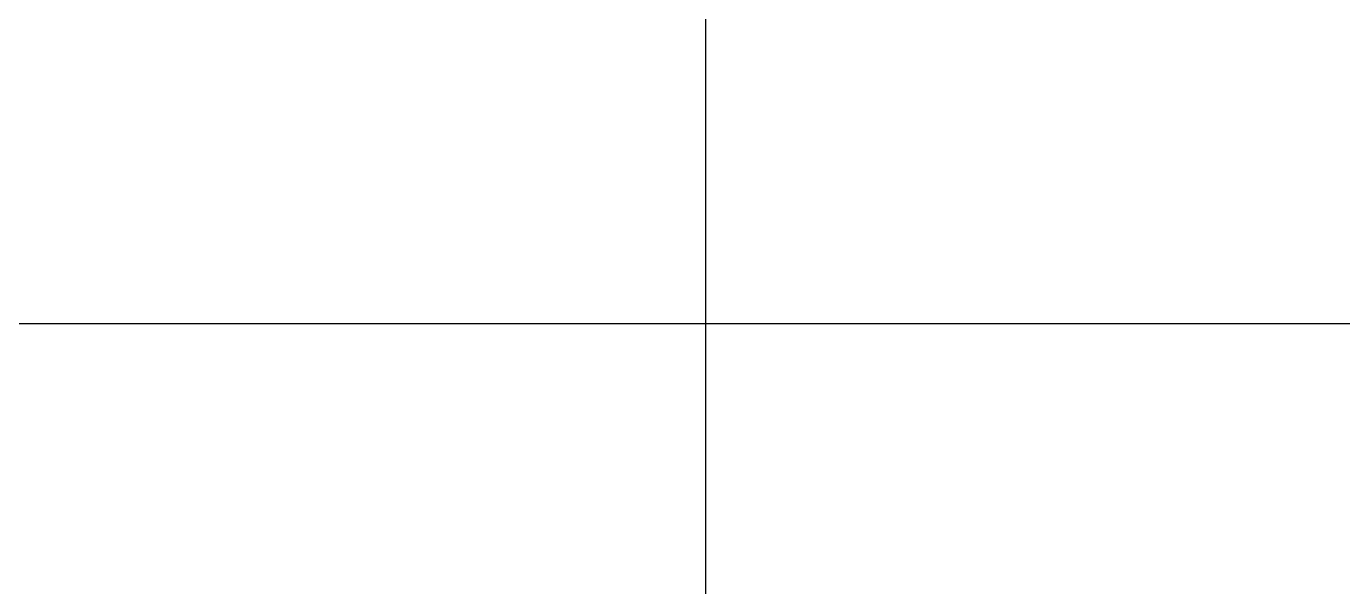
# Model space of a CAD drawing. Extents: x -124594 to 516503, y -3148 to 203159.
# Drawn here: x -109752 to -109638.6, y 145226.4 to 145274.6 of the extents above; entities that cross this region are included whole.
import ezdxf
from ezdxf.enums import TextEntityAlignment as Align

# ---------------------------------------------------------------- set-up
doc = ezdxf.new("R2010")
doc.units = 0
doc.header["$LTSCALE"] = 1000
doc.header["$MEASUREMENT"] = 0
doc.layers.add('图签目录', color=255, linetype='Continuous')
doc.layers.add('打印框线', color=7, linetype='Continuous')
doc.styles.get("Standard").update_dxf_attribs({"font": 'gbenor.shx', "bigfont": 'gbcbig.shx'})
doc.styles.add('宋体', font='宋体.ttf')

# ---------------------------------------------------------------- blocks, each defined once
blk = doc.blocks.new('ztwj01_202506190428')
for p, q in [((14900, 2500), (14900, 500)), ((12900, 1500), (41500, 1500))]:
    blk.add_line(p, q)
at = {"layer": '图签目录', "style": '宋体', "width": 0.8}
for tag, p in [('图纸编号', (40208.3, 2012.99)), ('图纸时间', (32025.43, 1027.64)), ('设计号', (35900, 1000))]:
    blk.add_attdef(tag, text='', height=300, dxfattribs=at).set_placement(p, align=Align.MIDDLE)
at = {"layer": '图签目录', "lineweight": 30, "width": 0.8, "flags": 104}
for tag, p in [('图纸名称', (33900, 2000)), ('工程名称', (25900, 1992.02)), ('建设单位', (17900, 1966.35))]:
    blk.add_attdef(tag, text='', height=300, dxfattribs=at).set_placement(p, align=Align.MIDDLE_CENTER)
at = {"layer": '图签目录', "style": '宋体', "width": 0.8}
for tag, p in [('65', (37896.65, 864.23)), ('3', (40196.77, 846.92))]:
    blk.add_attdef(tag, text='', height=300, dxfattribs=at).set_placement(p, align=Align.CENTER)

msp = doc.modelspace()

# ---------------------------------------------------------------- block references
at = {"layer": '打印框线'}
msp.add_blockref('ztwj01_202506190428', (-124593.5, 143749), dxfattribs=at)

doc.saveas('drawing.dxf')
